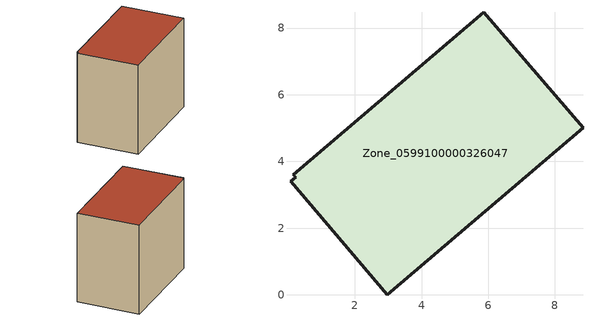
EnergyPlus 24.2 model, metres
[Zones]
Zone_0599100000326047
 floor ground (C_G): 0.07,3.4 0.22,3.53 0.15,3.61 5.87,8.48 8.84,5.01 2.97,0 z0
 wall outside (C_F): 8.84,5.01 5.87,8.48 0.15,3.61 0.22,3.53 0.07,3.4 2.97,0 8.84,5.01 z0:6.68
 roof outside (C_R): 0.22,3.53 0.07,3.4 2.97,0 8.84,5.01 5.87,8.48 0.15,3.61 z6.68
[BUILDING]
Pand.0599100000326047: North Axis=0; Terrain=City; Loads Convergence Tolerance Value=0.04; Temperature Convergence Tolerance Value=0.4; Solar Distribution=FullExterior; Maximum Number of Warmup Days=25; Minimum Number of Warmup Days=1
[Site:Location]
Rotterdam.The.Hague.AP_ZH_NLD Design_Conditions: Latitude=51.96; Longitude=4.45; Time Zone=1; Elevation=-4.5
[SITE:GROUNDTEMPERATURE:BUILDINGSURFACE]
18, 18, 18, 18, 18, 18, 18, 18, 18, 18, 18, 18
[MATERIAL] Thermal Absorptance=0.9; Solar Absorptance=0.7; Visible Absorptance=0.7
Name | Roughness | Thickness | Conductivity | Density | Specific Heat
G.TI.1946 | MediumSmooth | 0.15 | 1 | 540 | 1210
F.TI.1946 | Rough | 0.3 | 0.857143 | 1920 | 840
R.TI.1946 | MediumRough | 0.2 | 0.1 | 1500 | 1000
[CONSTRUCTION]
C_G: G.TI.1946
C_F: F.TI.1946
C_R: R.TI.1946
[ZONE]
Zone_0599100000326047: Type=1; Multiplier=1; Ceiling Height=Autocalculate; Volume=Autocalculate; Floor Area=autocalculate; Part of Total Floor Area=Yes
[ZONEINFILTRATION:DESIGNFLOWRATE]
Infil_Zone_0599100000326047: Zone or ZoneList or Space or SpaceList=Zone_0599100000326047; Schedule=AlwaysOn; Design Flow Rate Calculation Method=Flow/Area; Flow Rate per Floor Area=0.003; Constant Term Coefficient=1; Temperature Term Coefficient=0; Velocity Term Coefficient=0; Velocity Squared Term Coefficient=0
[HVACTEMPLATE:ZONE:IDEALLOADSAIRSYSTEM]
Zone_0599100000326047: Maximum Heating Supply Air Temperature=50; Minimum Cooling Supply Air Temperature=13; Maximum Heating Supply Air Humidity Ratio=0.0156; Minimum Cooling Supply Air Humidity Ratio=0.0077; Heating Limit=NoLimit; Cooling Limit=NoLimit; Dehumidification Control Type=ConstantSensibleHeatRatio; Cooling Sensible Heat Ratio=0.7; Dehumidification Setpoint=60; Humidification Control Type=None; Humidification Setpoint=30; Outdoor Air Method=None; Outdoor Air Flow Rate per Person=0.00944; Outdoor Air Flow Rate per Zone Floor Area=0; Outdoor Air Flow Rate per Zone=0; Demand Controlled Ventilation Type=None; Outdoor Air Economizer Type=NoEconomizer; Heat Recovery Type=None; Sensible Heat Recovery Effectiveness=0.7; Latent Heat Recovery Effectiveness=0.65
[ZONECONTROL:THERMOSTAT]
ThermostatControl_Zone_0599100000326047: Zone or ZoneList=Zone_0599100000326047; Control Type Schedule=DualSetpointControlType; Control 1=Thermostat_Zone_0599100000326047; Temperature Difference Between Cutout And Setpoint=0
[THERMOSTATSETPOINT:DUALSETPOINT]
Thermostat_Zone_0599100000326047: Heating Setpoint Temperature Schedule=HeatingSetpoint_Zone_0599100000326047; Cooling Setpoint Temperature Schedule=CoolingSetpoint_Zone_0599100000326047
[SCHEDULE:COMPACT]
HeatingSetpoint_Zone_0599100000326047: Through: 12/31, For: AllDays, Until: 24:00, 21
CoolingSetpoint_Zone_0599100000326047: Through: 12/31, For: AllDays, Until: 24:00, 24
DualSetpointControlType: Through: 12/31, For: AllDays, Until: 24:00, 4
AlwaysOn: Through: 12/31, For: AllDays, Until: 24:00, 1
